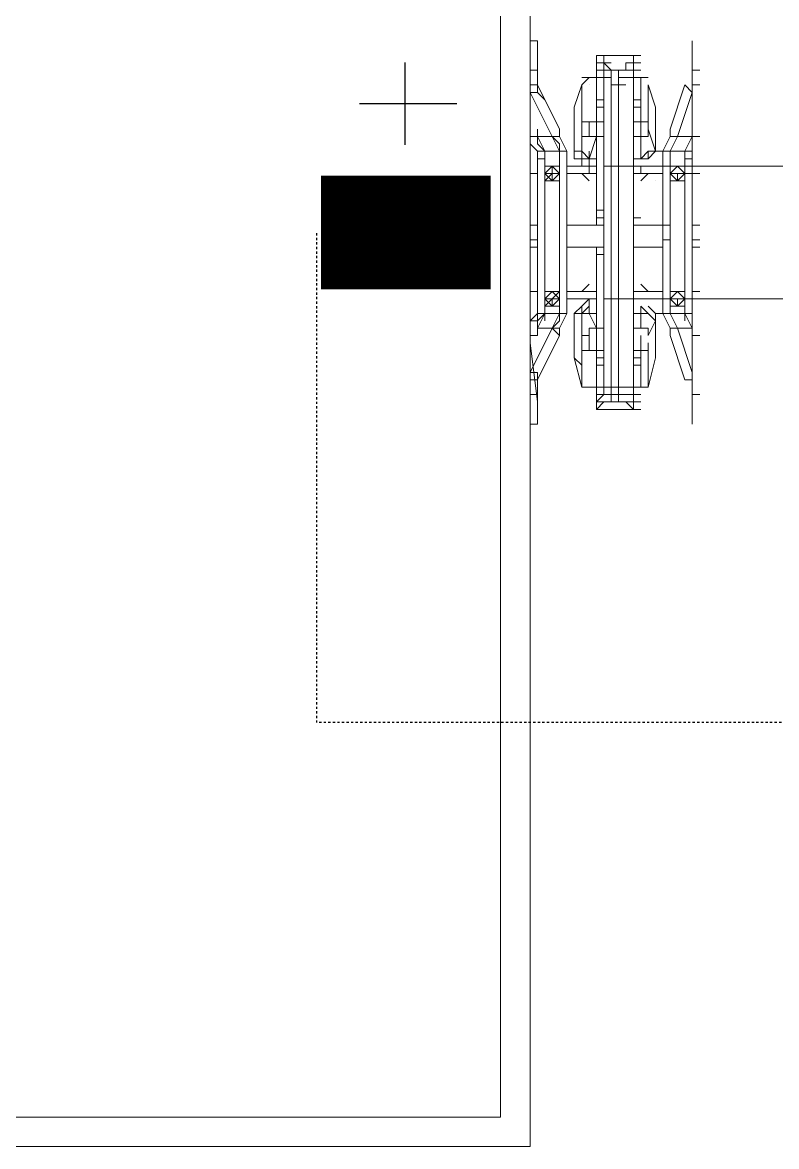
# Model space of a CAD drawing. Header units: feet. Extents: x -12372 to 90117, y -14865 to 4121.
# Drawn here: x 5371.93 to 5405.05, y 3657.78 to 3707.16 of the extents above; entities that cross this region are included whole.
import ezdxf

# ---------------------------------------------------------------- set-up
doc = ezdxf.new("R2010")
doc.units = ezdxf.units.FT
doc.header["$MEASUREMENT"] = 0
doc.linetypes.add('HIDDEN', pattern=[0.375, 0.25, -0.125])
for name, color, linetype in [('E-HARN-COMP', 8, 'Continuous'), ('E-TRUNK-CABLE-POS', 6, 'HIDDEN'), ('Polarity-Text', 7, 'Continuous')]:
    doc.layers.add(name, color=color, linetype=linetype)

# ---------------------------------------------------------------- blocks, each defined once
blk = doc.blocks.new('A$C47dfd34d')
at = {"lineweight": 5}
for points in [[(5.7781, 0), (5.7781, 0.41332), (5.98142, 0.41332), (5.98142, 0)], [(5.78476, 0.00667), (5.78476, 0.40665), (5.97476, 0.40665), (5.97476, 0.00667)], [(5.98142, 0.24999), (5.98309, 0.24999), (5.98309, 0.24332), (5.98309, 0.24999)], [(6.01976, 0.24332), (6.01809, 0.24332), (6.01809, 0.23999), (6.01976, 0.23999), (6.01809, 0.23999), (6.01809, 0.24332), (6.01809, 0.24999), (6.01809, 0.24332)], [(5.99809, 0.24666), (5.99642, 0.24666), (5.99809, 0.24666), (6.00476, 0.24666), (5.99809, 0.24666), (5.99642, 0.24666), (5.99809, 0.24666), (5.99809, 0.24499)], [(5.99642, 0.24499), (5.99642, 0.24332), (5.99809, 0.24332), (5.99976, 0.24332), (5.99809, 0.24332), (5.99976, 0.24332), (5.99809, 0.24332), (5.99976, 0.24332), (5.99809, 0.24332), (5.99642, 0.24332), (5.99642, 0.24499), (5.99642, 0.24666), (5.99642, 0.24499), (5.99809, 0.24499), (5.99976, 0.24332), (5.99976, 0.24166), (5.99976, 0.24332), (5.99809, 0.24499), (5.99642, 0.24499), (5.99642, 0.24666)], [(5.99642, 0.22332), (5.99476, 0.22332), (5.99642, 0.22332), (5.99476, 0.22332), (5.99476, 0.22166), (5.99309, 0.22166), (5.99309, 0.22332), (5.99142, 0.22332), (5.99142, 0.22499), (5.99142, 0.22666), (5.99142, 0.22832), (5.99142, 0.23499), (5.99309, 0.23999), (5.99309, 0.23832), (5.99309, 0.23666), (5.99309, 0.23166), (5.99309, 0.23999), (5.99476, 0.24166), (5.99642, 0.24166), (5.99642, 0.22832), (5.99309, 0.22832), (5.99309, 0.22999), (5.99309, 0.23166), (5.99309, 0.23999), (5.99142, 0.23499), (5.99142, 0.22499), (5.99309, 0.22499), (5.99476, 0.22332), (5.99309, 0.22499), (5.99476, 0.22332)], [(5.99809, 0.22166), (5.99809, 0.24332), (5.99642, 0.24332), (5.99809, 0.24332), (5.99976, 0.24332), (5.99976, 0.19166), (5.99809, 0.19166), (5.99809, 0.17166), (5.99976, 0.17166), (6.00142, 0.17166), (6.00142, 0.16999), (6.00309, 0.16999), (6.00476, 0.16999), (6.00309, 0.16999), (6.00142, 0.16999), (6.00309, 0.16999), (6.00142, 0.16999), (6.00309, 0.16999), (6.00142, 0.16999), (5.99976, 0.16999), (5.99809, 0.16999), (5.99976, 0.16999), (6.00142, 0.16999), (5.99976, 0.16999), (6.00142, 0.16999), (6.00309, 0.16999), (6.00142, 0.16999), (5.99976, 0.16999), (5.99809, 0.16999), (5.99976, 0.16999), (6.00142, 0.16999), (6.00142, 0.17166), (5.99976, 0.17166), (5.99976, 0.16833), (5.99809, 0.16833), (5.99642, 0.16666), (5.99809, 0.16666), (5.99642, 0.16666), (5.99809, 0.16833), (5.99976, 0.16833), (5.99976, 0.17166), (6.00142, 0.17166), (6.00309, 0.17166), (6.00142, 0.17166), (6.00142, 0.16999), (5.99976, 0.16999), (5.99809, 0.16999), (5.99642, 0.16999), (5.99642, 0.16833), (5.99809, 0.16833), (5.99642, 0.16666), (5.99809, 0.16833), (5.99976, 0.16833), (5.99976, 0.17166), (6.00142, 0.17166), (6.00142, 0.22166), (5.99976, 0.22166), (5.99976, 0.19166), (5.99809, 0.19166)], [(5.99642, 0.24332), (5.99642, 0.23499)], [(5.99642, 0.24332), (5.99809, 0.24332), (5.99809, 0.24166), (5.99809, 0.24332), (5.99642, 0.24332), (5.99642, 0.23499)], [(5.99642, 0.24332), (5.99642, 0.23499)], [(5.99976, 0.24166), (5.99976, 0.22166), (5.99809, 0.22166), (5.99809, 0.24166)], [(5.99809, 0.19166), (5.99809, 0.22166), (6.00142, 0.22166), (6.00142, 0.23999), (6.00309, 0.23999), (6.00142, 0.23999), (6.00142, 0.22166), (5.99976, 0.22166), (5.99976, 0.24166), (5.99809, 0.24166), (5.99809, 0.22166), (5.99809, 0.19166), (5.99976, 0.19166), (5.99976, 0.22166), (5.99976, 0.19166)], [(5.99976, 0.24166), (5.99976, 0.22166), (5.99809, 0.22166), (5.99809, 0.24166)], [(6.00142, 0.23999), (5.99976, 0.23999), (6.00142, 0.23999), (6.00142, 0.24332)], [(6.00142, 0.24332), (5.99976, 0.24332)], [(6.00642, 0.23166), (6.00642, 0.24166), (6.00476, 0.24166), (6.00642, 0.24166), (6.00642, 0.23166), (6.00642, 0.22832), (6.00809, 0.22832), (6.00809, 0.22999), (6.00809, 0.23166), (6.00809, 0.22999), (6.00809, 0.22832), (6.00642, 0.22832), (6.00642, 0.22332), (6.00809, 0.22332), (6.00809, 0.22499), (6.00976, 0.22499), (6.00976, 0.23499), (6.00809, 0.23999), (6.00809, 0.23166), (6.00642, 0.23166), (6.00476, 0.23166)], [(6.00809, 0.24166), (6.00642, 0.24166)], [(5.98309, 0.18833), (5.98476, 0.18833), (5.98309, 0.18833), (5.98309, 0.22332), (5.98476, 0.22332), (5.98476, 0.22499), (5.98809, 0.22499), (5.98642, 0.22832), (5.98809, 0.22832), (5.98976, 0.22499), (5.98809, 0.22499), (5.98809, 0.22166), (5.98809, 0.21999), (5.98809, 0.21832), (5.98809, 0.19333), (5.98809, 0.21832), (5.98809, 0.19333), (5.98642, 0.19333), (5.98476, 0.19333), (5.98476, 0.19166), (5.98642, 0.18999), (5.98642, 0.19166), (5.98809, 0.19166), (5.98809, 0.19333), (5.98642, 0.19333), (5.98476, 0.19333), (5.98476, 0.19166), (5.98642, 0.18999), (5.98642, 0.19166), (5.98809, 0.19166), (5.98809, 0.19333), (5.98809, 0.21832), (5.98642, 0.21832), (5.98809, 0.21832), (5.98809, 0.21999), (5.98642, 0.21999), (5.98809, 0.21999), (5.98809, 0.22166), (5.98642, 0.22166), (5.98809, 0.22166), (5.98809, 0.22499), (5.98976, 0.22499), (5.98809, 0.22832), (5.98809, 0.22999), (5.98809, 0.22832), (5.98642, 0.22832), (5.98809, 0.22832), (5.98809, 0.22999), (5.98309, 0.23999), (5.98309, 0.23832), (5.98142, 0.23832), (5.98642, 0.22832), (5.98809, 0.22832), (5.98976, 0.22499), (5.98809, 0.22499), (5.98809, 0.22166), (5.98809, 0.21999), (5.98642, 0.21999), (5.98642, 0.21832), (5.98476, 0.21999), (5.98476, 0.22166), (5.98476, 0.21999), (5.98642, 0.21999), (5.98642, 0.21832), (5.98476, 0.21999), (5.98476, 0.21832), (5.98476, 0.19333), (5.98476, 0.19166), (5.98476, 0.18999), (5.98642, 0.18999), (5.98809, 0.18999), (5.98809, 0.18833), (5.98976, 0.18833), (5.98809, 0.18499), (5.98642, 0.18499), (5.98142, 0.17499), (5.98309, 0.17499), (5.98309, 0.17333), (5.98809, 0.18333), (5.98642, 0.18499), (5.98809, 0.18833), (5.98476, 0.18833)], [(6.00142, 0.23999), (5.99976, 0.23999)], [(6.00976, 0.22499), (6.00809, 0.22332), (6.00976, 0.22499), (6.00976, 0.23499), (6.00809, 0.23999), (6.00809, 0.23166), (6.00642, 0.23166), (6.00642, 0.22832), (6.00642, 0.22332), (6.00476, 0.22332), (6.00642, 0.22332), (6.00809, 0.22332), (6.00809, 0.22499), (6.00976, 0.22499), (6.00809, 0.22999)], [(5.99642, 0.23666), (5.99809, 0.23666)], [(6.00642, 0.23666), (6.00476, 0.23666), (6.00476, 0.21166), (6.00476, 0.20832), (6.00476, 0.21166), (6.00476, 0.20999), (6.00476, 0.21166), (6.00476, 0.23499), (6.00642, 0.23499), (6.00476, 0.23499), (6.00476, 0.21166), (6.00476, 0.20999), (6.00476, 0.21166), (6.00476, 0.23666)], [(5.99642, 0.21166), (5.99642, 0.23499), (5.99809, 0.23499), (5.99642, 0.23499)], [(6.01142, 0.22499), (6.00976, 0.22499), (6.00976, 0.23499), (6.00976, 0.22499), (6.00809, 0.22332), (6.00976, 0.22499)], [(5.99476, 0.23166), (5.99476, 0.22832)], [(5.98809, 0.22832), (5.98809, 0.22999)], [(6.01309, 0.22999), (6.01309, 0.22832)], [(6.00476, 0.22832), (6.00642, 0.22832)], [(6.01642, 0.22332), (6.01642, 0.22499), (6.01809, 0.22499), (6.01809, 0.22666), (6.01809, 0.22499), (6.01642, 0.22499)], [(5.98809, 0.22499), (5.98976, 0.22499), (5.98976, 0.18833), (5.98809, 0.18833), (5.98976, 0.18833), (5.98809, 0.18499), (5.98809, 0.18333), (5.98642, 0.18499), (5.98309, 0.18499), (5.98309, 0.18666), (5.98476, 0.18833), (5.98309, 0.18833), (5.98476, 0.18833), (5.98309, 0.18499), (5.98642, 0.18499), (5.98809, 0.18333), (5.98309, 0.17333), (5.98309, 0.17499), (5.98142, 0.17499), (5.98642, 0.18499), (5.98309, 0.18499), (5.98476, 0.18833), (5.98809, 0.18833), (5.98642, 0.18499), (5.98809, 0.18499), (5.98809, 0.18333), (5.98809, 0.18499), (5.98976, 0.18833), (5.98809, 0.18833), (5.98976, 0.18833), (5.98976, 0.22499)], [(5.98476, 0.22166), (5.98642, 0.22166), (5.98476, 0.22166), (5.98476, 0.22332), (5.98309, 0.22332), (5.98309, 0.18833), (5.98309, 0.18666), (5.98142, 0.18666), (5.98309, 0.18833), (5.98476, 0.18833), (5.98309, 0.18833), (5.98309, 0.22332), (5.98309, 0.22499), (5.98309, 0.22332), (5.98476, 0.22332)], [(6.00809, 0.22499), (6.00642, 0.22332), (6.00642, 0.22499), (6.00642, 0.22332)], [(6.01309, 0.22166), (6.01309, 0.22499), (6.01309, 0.22166), (6.01309, 0.21999), (6.01309, 0.22166), (6.01476, 0.22166)], [(5.98476, 0.21999), (5.98476, 0.22166), (5.98642, 0.22166), (5.98642, 0.21999), (5.98476, 0.21832), (5.98476, 0.21999), (5.98476, 0.21832), (5.98642, 0.21832), (5.98642, 0.21999), (5.98809, 0.21999), (5.98642, 0.22166), (5.98476, 0.22166)], [(5.98642, 0.22166), (5.98476, 0.21999), (5.98642, 0.21832), (5.98809, 0.21999)], [(5.98642, 0.22166), (5.98476, 0.21999), (5.98642, 0.21832), (5.98809, 0.21999)], [(5.98642, 0.22166), (5.98476, 0.21999), (5.98642, 0.21832), (5.98809, 0.21999)], [(5.98642, 0.22166), (5.98476, 0.21999), (5.98642, 0.21832), (5.98809, 0.21999)], [(6.01476, 0.22166), (6.01309, 0.21999), (6.01476, 0.21832), (6.01642, 0.21999)], [(6.01476, 0.22166), (6.01309, 0.21999), (6.01476, 0.21832), (6.01642, 0.21999)], [(5.98142, 0.21999), (5.98309, 0.21999)], [(5.98142, 0.21999), (5.98309, 0.21999)], [(5.98809, 0.21999), (5.98642, 0.21999)], [(5.98976, 0.21999), (5.99642, 0.21999)], [(6.01642, 0.21999), (6.01476, 0.21999)], [(6.01476, 0.21999), (6.01642, 0.21999), (6.01476, 0.21832)], [(5.99642, 0.20832), (5.99642, 0.20999), (5.99642, 0.20832), (5.99642, 0.20999)], [(5.99809, 0.20999), (5.99642, 0.20999)], [(6.00476, 0.20832), (6.00476, 0.20999), (6.00642, 0.20999), (6.00476, 0.20999)], [(5.98309, 0.20832), (5.98142, 0.20832)], [(5.98142, 0.20832), (5.98309, 0.20832)], [(5.98976, 0.20832), (5.98976, 0.20499), (5.98976, 0.20832), (5.99809, 0.20832)], [(5.98976, 0.20832), (5.99809, 0.20832), (5.98976, 0.20832), (5.98976, 0.20499)], [(6.01142, 0.20499), (6.01142, 0.20832), (6.00476, 0.20832), (6.01142, 0.20832), (6.01309, 0.20832), (6.01142, 0.20832)], [(6.01976, 0.20832), (6.01809, 0.20832)], [(6.01976, 0.20832), (6.01809, 0.20832)], [(5.98309, 0.20499), (5.98142, 0.20499)], [(5.98309, 0.20499), (5.98142, 0.20499)], [(5.98309, 0.20333), (5.98142, 0.20333)], [(5.98309, 0.20333), (5.98142, 0.20333)], [(5.99809, 0.20333), (5.99642, 0.20333), (5.99809, 0.20333), (5.99642, 0.20333), (5.99809, 0.20333), (5.98976, 0.20333)], [(5.99809, 0.20333), (5.98976, 0.20333), (5.99809, 0.20333), (5.99642, 0.20333), (5.99809, 0.20333), (5.99642, 0.20333), (5.99809, 0.20333), (5.99642, 0.20333)], [(5.99809, 0.16833), (5.99976, 0.16833), (5.99809, 0.16833), (5.99642, 0.16666), (5.99642, 0.20333), (5.99642, 0.19999), (5.99642, 0.20166), (5.99642, 0.19999), (5.99642, 0.19833), (5.99642, 0.19499), (5.99642, 0.17999), (5.99642, 0.17666), (5.99642, 0.17833), (5.99642, 0.16833)], [(5.99642, 0.20333), (5.99642, 0.19999), (5.99642, 0.20333), (5.99809, 0.20333), (5.99642, 0.20333), (5.99809, 0.20333), (5.99642, 0.20333), (5.99642, 0.19999), (5.99642, 0.17833), (5.99809, 0.17833), (5.99642, 0.17833), (5.99642, 0.19999), (5.99642, 0.20166)], [(5.99642, 0.19999), (5.99642, 0.20333)], [(6.01976, 0.20499), (6.01809, 0.20499)], [(6.01976, 0.20333), (6.01809, 0.20333)], [(5.98309, 0.19333), (5.98142, 0.19333)], [(5.98309, 0.19333), (5.98142, 0.19333)], [(5.98642, 0.19166), (5.98809, 0.19333), (5.98476, 0.19333), (5.98642, 0.19333), (5.98809, 0.19166), (5.98642, 0.19166), (5.98476, 0.18999)], [(5.98642, 0.19333), (5.98476, 0.19166), (5.98642, 0.18999), (5.98809, 0.19166)], [(5.98642, 0.19333), (5.98476, 0.19166), (5.98642, 0.18999), (5.98809, 0.19166)], [(5.98642, 0.19333), (5.98476, 0.19166), (5.98642, 0.18999), (5.98809, 0.19166)], [(5.98642, 0.19333), (5.98476, 0.19166), (5.98642, 0.18999), (5.98809, 0.19166)], [(5.99642, 0.19333), (5.98976, 0.19333)], [(5.99642, 0.19333), (5.98976, 0.19333)], [(5.99476, 0.19499), (5.99309, 0.19333)], [(6.01142, 0.19333), (6.00476, 0.19333)], [(6.01476, 0.19333), (6.01309, 0.19166), (6.01476, 0.18999), (6.01642, 0.19166)], [(6.01476, 0.19333), (6.01309, 0.19166), (6.01476, 0.18999), (6.01642, 0.19166)], [(6.01976, 0.19333), (6.01809, 0.19333)], [(5.98809, 0.19166), (5.98642, 0.19166)], [(5.99809, 0.19166), (5.99809, 0.17166), (5.99976, 0.17166), (5.99976, 0.19166), (6.00142, 0.19166), (5.99976, 0.19166), (5.99976, 0.17166), (5.99809, 0.17166)], [(6.01642, 0.19166), (6.01476, 0.19166)], [(5.98476, 0.18833), (5.98309, 0.18833), (5.98142, 0.18666), (5.98309, 0.18833), (5.98476, 0.18833), (5.98476, 0.18666), (5.98476, 0.18833), (5.98476, 0.18999)], [(5.99142, 0.18833), (5.99142, 0.17833), (5.99309, 0.17166), (5.99142, 0.17833), (5.99142, 0.18833), (5.99309, 0.18833), (5.99476, 0.18999), (5.99309, 0.18833), (5.99142, 0.18833), (5.99142, 0.17833)], [(5.99309, 0.18833), (5.99142, 0.18833), (5.99142, 0.17833), (5.99142, 0.18833)], [(5.99309, 0.18833), (5.99309, 0.18666), (5.99309, 0.18833), (5.99476, 0.18833), (5.99476, 0.18999), (5.99309, 0.18833), (5.99476, 0.18999)], [(6.00476, 0.18833), (6.00642, 0.18833), (6.00642, 0.18999), (6.00809, 0.18833), (6.00642, 0.18999), (6.00642, 0.18833)], [(6.00642, 0.18499), (6.00476, 0.18499), (6.00642, 0.18499), (6.00809, 0.18499), (6.00809, 0.18333), (6.00976, 0.18666), (6.00809, 0.18833), (6.00642, 0.18833)], [(6.00642, 0.18999), (6.00809, 0.18833)], [(6.00809, 0.18333), (6.00976, 0.18666), (6.00809, 0.18833), (6.00642, 0.18833), (6.00642, 0.18499), (6.00809, 0.18499)], [(6.00809, 0.17166), (6.00976, 0.17833), (6.00976, 0.18833), (6.00976, 0.18666), (6.00976, 0.18833), (6.00976, 0.17833)], [(6.01809, 0.18666), (6.01809, 0.18833), (6.01642, 0.18833), (6.01809, 0.18499), (6.01476, 0.18499), (6.01809, 0.17499), (6.01809, 0.17333), (6.01642, 0.17333), (6.01309, 0.18333), (6.01309, 0.18499), (6.01476, 0.18499), (6.01309, 0.18833), (6.01809, 0.18833), (6.01809, 0.18666), (6.01809, 0.18833)], [(5.98142, 0.18333), (5.98309, 0.18333), (5.98309, 0.18499), (5.98309, 0.18333)], [(5.98142, 0.18333), (5.98309, 0.18333), (5.98309, 0.18499), (5.98309, 0.18333)], [(5.99476, 0.18333), (5.99476, 0.17999)], [(6.00476, 0.17999), (6.00642, 0.17999), (6.00642, 0.18333), (6.00642, 0.17999)], [(6.01809, 0.18333), (6.01809, 0.18499), (6.01809, 0.18333), (6.01976, 0.18333)], [(6.00476, 0.17166), (6.00476, 0.16833), (6.00642, 0.16833), (6.00476, 0.16833), (6.00476, 0.16999), (6.00642, 0.16999), (6.00476, 0.16999), (6.00476, 0.16833), (6.00476, 0.17166), (6.00642, 0.17166), (6.00642, 0.17999), (6.00809, 0.17999), (6.00809, 0.18166), (6.00809, 0.17999), (6.00809, 0.17166), (6.00642, 0.17166)], [(5.99309, 0.17166), (5.99309, 0.17999), (5.99642, 0.17999), (5.99642, 0.17166)], [(5.99309, 0.17166), (5.99309, 0.17999), (5.99642, 0.17999), (5.99642, 0.17166)], [(5.99642, 0.17833), (5.99642, 0.16833)], [(6.00809, 0.17166), (6.00642, 0.17166), (6.00642, 0.17999), (6.00809, 0.17999)], [(5.99809, 0.17666), (5.99642, 0.17666)], [(5.98142, 0.17333), (5.98309, 0.17333), (5.98309, 0.17166), (5.98309, 0.17333)], [(6.01809, 0.17333), (6.01809, 0.17166), (6.01809, 0.16999), (6.01809, 0.16333), (6.01809, 0.17166)], [(6.00142, 0.16833), (5.99976, 0.16833), (5.99809, 0.16833), (5.99976, 0.16833)], [(6.00309, 0.16833), (6.00476, 0.16666), (6.00642, 0.16666), (6.00476, 0.16666)], [(6.01976, 0.16999), (6.01809, 0.16999)]]:
    blk.add_lwpolyline(points, close=True, dxfattribs=at)
for points in [[(5.98309, 0.24332), (5.98309, 0.24999), (5.98142, 0.24999)], [(5.98309, 0.24332), (5.98309, 0.24999), (5.98142, 0.24999)], [(6.01809, 0.24999), (6.01809, 0.16333)], [(6.00142, 0.24166), (6.00309, 0.24166), (6.00142, 0.24166), (6.00142, 0.24332), (6.00309, 0.24332), (6.00309, 0.24499), (6.00309, 0.24332), (6.00142, 0.24332), (5.99976, 0.24332), (5.99809, 0.24332), (5.99976, 0.24332), (5.99809, 0.24332), (5.99976, 0.24332), (6.00142, 0.24332), (5.99976, 0.24332), (5.99809, 0.24332), (5.99976, 0.24332), (5.99809, 0.24332), (5.99976, 0.24332), (6.00142, 0.24332), (5.99976, 0.24332), (5.99809, 0.24499), (5.99642, 0.24499), (5.99809, 0.24499), (5.99642, 0.24499), (5.99642, 0.24666), (5.99642, 0.24499), (5.99809, 0.24499), (5.99976, 0.24332), (5.99976, 0.24166), (5.99809, 0.24166), (5.99642, 0.24166), (5.99309, 0.24166), (5.99642, 0.24166), (5.99809, 0.24166), (5.99809, 0.24332), (5.99642, 0.24332), (5.99642, 0.23499), (5.99642, 0.24499), (5.99809, 0.24499), (5.99976, 0.24332), (5.99809, 0.24332), (5.99809, 0.24499), (5.99809, 0.24666), (6.00309, 0.24666)], [(5.99976, 0.24499), (5.99809, 0.24499), (5.99642, 0.24499), (5.99809, 0.24499), (5.99976, 0.24499), (5.99809, 0.24499), (5.99642, 0.24499), (5.99809, 0.24499), (5.99642, 0.24499), (5.99642, 0.24666), (5.99809, 0.24666), (5.99642, 0.24666), (5.99642, 0.24499), (5.99642, 0.24666), (5.99809, 0.24666), (6.00476, 0.24666), (6.00476, 0.24499), (6.00642, 0.24499), (6.00476, 0.24499), (6.00476, 0.24666), (6.00642, 0.24666)], [(5.99642, 0.24666), (5.99809, 0.24666), (5.99809, 0.24499), (5.99976, 0.24332), (6.00142, 0.24332), (6.00309, 0.24332), (6.00142, 0.24332), (6.00309, 0.24332), (6.00309, 0.24499), (6.00476, 0.24499), (6.00476, 0.24666), (6.00476, 0.24499), (6.00309, 0.24499), (6.00476, 0.24499), (6.00476, 0.24666), (6.00476, 0.24499), (6.00476, 0.24666), (6.00476, 0.24499), (6.00309, 0.24499), (6.00309, 0.24332), (6.00142, 0.24332), (6.00142, 0.24166), (6.00309, 0.24166), (6.00142, 0.24166), (6.00142, 0.24332), (6.00309, 0.24332), (6.00142, 0.24332), (5.99976, 0.24332), (6.00142, 0.24332), (5.99976, 0.24332), (6.00142, 0.24332), (6.00309, 0.24332), (6.00476, 0.24332), (6.00476, 0.24166), (6.00476, 0.24332), (6.00476, 0.24499), (6.00476, 0.24332), (6.00309, 0.24332), (6.00142, 0.24332), (6.00142, 0.23999), (6.00142, 0.24332), (5.99976, 0.24332), (6.00142, 0.24332), (5.99976, 0.24332), (6.00142, 0.24332), (5.99976, 0.24332), (6.00142, 0.24332), (5.99976, 0.24332), (5.99809, 0.24332), (5.99976, 0.24332), (5.99809, 0.24499), (5.99976, 0.24332), (5.99809, 0.24332), (5.99642, 0.24332), (5.99642, 0.24499)], [(5.99642, 0.24499), (5.99642, 0.24499)], [(5.99642, 0.24499), (5.99642, 0.24499)], [(5.99642, 0.24499), (5.99642, 0.24499)], [(6.00476, 0.24499), (6.00476, 0.24499)], [(6.00476, 0.24499), (6.00476, 0.24499)], [(6.00476, 0.24499), (6.00476, 0.24499)], [(6.00476, 0.24499), (6.00476, 0.24499)], [(5.98142, 0.24332), (5.98309, 0.24332), (5.98142, 0.24332)], [(5.98309, 0.18666), (5.98309, 0.18833), (5.98309, 0.18666), (5.98309, 0.18833), (5.98476, 0.18833), (5.98809, 0.18833), (5.98642, 0.18499), (5.98809, 0.18666), (5.98809, 0.18833), (5.98476, 0.18833), (5.98476, 0.18999), (5.98642, 0.18999), (5.98809, 0.18999), (5.98809, 0.19166), (5.98809, 0.19333), (5.98642, 0.19333), (5.98476, 0.19333), (5.98476, 0.21832), (5.98476, 0.19333), (5.98642, 0.19333), (5.98809, 0.19333), (5.98809, 0.19166), (5.98642, 0.19166), (5.98809, 0.19166), (5.98642, 0.19166), (5.98809, 0.19166), (5.98642, 0.19166), (5.98809, 0.19166), (5.98642, 0.19166), (5.98809, 0.19166), (5.98642, 0.19166), (5.98476, 0.19166), (5.98476, 0.19333), (5.98476, 0.21832), (5.98476, 0.21999), (5.98476, 0.22166), (5.98476, 0.22332), (5.98476, 0.22499), (5.98309, 0.22499), (5.98142, 0.22666), (5.98309, 0.22499), (5.98476, 0.22499), (5.98309, 0.22832), (5.98142, 0.22832), (5.98309, 0.22832), (5.98142, 0.22832), (5.98309, 0.22832), (5.98309, 0.22999), (5.98309, 0.22832), (5.98642, 0.22832), (5.98809, 0.22832), (5.98809, 0.22999), (5.98309, 0.23999), (5.98142, 0.23999), (5.98309, 0.23999), (5.98309, 0.24332), (5.98309, 0.23999), (5.98309, 0.23832), (5.98142, 0.23832), (5.98642, 0.22832), (5.98809, 0.22499), (5.98476, 0.22499), (5.98476, 0.22332), (5.98476, 0.22166), (5.98476, 0.21999), (5.98476, 0.21832), (5.98642, 0.21832), (5.98476, 0.21832), (5.98642, 0.21832), (5.98809, 0.21832), (5.98809, 0.21999), (5.98809, 0.22166), (5.98642, 0.22166), (5.98476, 0.22166), (5.98476, 0.21999), (5.98476, 0.21832), (5.98642, 0.21832), (5.98809, 0.21832), (5.98809, 0.21999), (5.98809, 0.22166), (5.98642, 0.22166), (5.98809, 0.22166), (5.98809, 0.21999), (5.98642, 0.21999), (5.98809, 0.21999), (5.98642, 0.21999), (5.98476, 0.21999), (5.98642, 0.21832), (5.98642, 0.21999), (5.98809, 0.21999), (5.98809, 0.22166), (5.98642, 0.22166), (5.98476, 0.22166), (5.98642, 0.22166), (5.98809, 0.22166), (5.98809, 0.22499), (5.98976, 0.22499), (5.98976, 0.18833), (5.98809, 0.18833), (5.98809, 0.18999), (5.98642, 0.18999), (5.98476, 0.18999), (5.98476, 0.19166), (5.98476, 0.19333), (5.98642, 0.19333), (5.98476, 0.19333)], [(5.98142, 0.24332), (5.98309, 0.24332), (5.98142, 0.24332)], [(5.98142, 0.24332), (5.98309, 0.24332), (5.98142, 0.24332)], [(5.98142, 0.24332), (5.98309, 0.24332), (5.98142, 0.24332)], [(5.98309, 0.24332), (5.98309, 0.23999)], [(5.98309, 0.24332), (5.98309, 0.23999)], [(5.99309, 0.24166), (5.99642, 0.24166), (5.99642, 0.23166), (5.99309, 0.23166), (5.99309, 0.23999), (5.99142, 0.23499), (5.99142, 0.22499), (5.99309, 0.22499), (5.99309, 0.22999), (5.99309, 0.22832), (5.99642, 0.22832), (5.99476, 0.22332), (5.99309, 0.22332), (5.99309, 0.22499), (5.99476, 0.22332), (5.99476, 0.22499), (5.99476, 0.22332), (5.99309, 0.22499), (5.99476, 0.22332), (5.99309, 0.22499), (5.99142, 0.22499), (5.99142, 0.23499), (5.99142, 0.22499), (5.99309, 0.22499), (5.99309, 0.22666), (5.99309, 0.22499), (5.99309, 0.22166), (5.99642, 0.22166), (5.99476, 0.22166), (5.99476, 0.21999), (5.99642, 0.21999), (5.98976, 0.21999), (5.99309, 0.21999), (5.99476, 0.21832), (5.99309, 0.21999), (5.98976, 0.21999), (5.99642, 0.21999), (5.99476, 0.21999), (5.99476, 0.22166), (5.99642, 0.22166), (5.99476, 0.22166), (5.99642, 0.22166), (5.99476, 0.22166), (5.99642, 0.22166), (5.99476, 0.22166), (5.99642, 0.22166), (5.98976, 0.22166), (5.99642, 0.22166), (5.99476, 0.22166), (5.99642, 0.22166)], [(5.99809, 0.23166), (5.99642, 0.23166), (5.99809, 0.23166), (5.99642, 0.23166), (5.99309, 0.23166), (5.99309, 0.22999), (5.99309, 0.22332), (5.99476, 0.22332), (5.99642, 0.22832), (5.99476, 0.22332), (5.99309, 0.22332), (5.99309, 0.22999), (5.99309, 0.22332), (5.99476, 0.22332), (5.99642, 0.22832), (5.99809, 0.22832), (5.99642, 0.22832), (5.99309, 0.22832), (5.99309, 0.22999), (5.99309, 0.23166), (5.99642, 0.23166), (5.99642, 0.24166), (5.99642, 0.23166), (5.99309, 0.23166), (5.99309, 0.22999), (5.99309, 0.22832), (5.99642, 0.22832), (5.99809, 0.22832)], [(6.00309, 0.16666), (5.99809, 0.16666), (5.99976, 0.16666), (5.99809, 0.16666), (5.99642, 0.16666), (5.99809, 0.16833), (5.99976, 0.16833), (5.99809, 0.16833), (5.99642, 0.16666), (5.99809, 0.16666), (5.99976, 0.16666), (5.99809, 0.16666), (6.00476, 0.16666), (6.00309, 0.16833), (6.00142, 0.16833), (5.99976, 0.16833), (5.99976, 0.16999), (6.00142, 0.16999), (6.00309, 0.16999), (6.00142, 0.16999), (5.99976, 0.16999), (5.99809, 0.16999), (5.99976, 0.16999), (6.00142, 0.16999), (6.00309, 0.16999), (6.00142, 0.16999), (6.00309, 0.16999), (6.00476, 0.16999), (6.00309, 0.16999), (6.00142, 0.16999), (5.99976, 0.16999), (5.99809, 0.16999), (5.99976, 0.16999), (5.99809, 0.16999), (5.99976, 0.16999), (6.00142, 0.16999), (6.00142, 0.17166), (6.00309, 0.17166), (6.00142, 0.17166), (6.00142, 0.22166), (6.00142, 0.24166), (6.00476, 0.24166), (6.00476, 0.22166), (6.00142, 0.22166), (6.00142, 0.19166), (6.00476, 0.19166), (6.00476, 0.22166), (6.00642, 0.22166), (6.00809, 0.22166), (6.00976, 0.22166), (6.00809, 0.22166), (6.00642, 0.22166), (6.00476, 0.22166), (6.00642, 0.22166), (6.00642, 0.21999), (6.00476, 0.21999), (6.01142, 0.21999), (6.00476, 0.21999)], [(6.06642, 0.22166), (6.00476, 0.22166), (6.00476, 0.19166), (6.00142, 0.19166), (5.99976, 0.19166), (5.99976, 0.17166), (5.99809, 0.17166), (5.99809, 0.19166), (5.99809, 0.22166), (5.99976, 0.22166), (6.00142, 0.22166), (6.00142, 0.23999), (6.00309, 0.23999), (6.00142, 0.23999), (6.00142, 0.22166), (6.00476, 0.22166), (6.00476, 0.24166), (6.00142, 0.24166), (6.00142, 0.22166)], [(6.00142, 0.24332), (6.00309, 0.24332), (6.00142, 0.24332)], [(6.00142, 0.24332), (6.00309, 0.24332)], [(6.00142, 0.24332), (6.00309, 0.24332)], [(6.00142, 0.24332), (6.00309, 0.24332), (6.00142, 0.24332)], [(6.00309, 0.24332), (6.00476, 0.24332), (6.00309, 0.24332), (6.00476, 0.24332), (6.00476, 0.23499), (6.00476, 0.24332), (6.00309, 0.24332), (6.00142, 0.24332)], [(6.00309, 0.24332), (6.00476, 0.24332)], [(6.00309, 0.24332), (6.00476, 0.24332)], [(6.00309, 0.24332), (6.00476, 0.24332)], [(6.00309, 0.24332), (6.00476, 0.24332)], [(6.00476, 0.24332), (6.00642, 0.24332)], [(6.00476, 0.24332), (6.00642, 0.24332)], [(6.00476, 0.24332), (6.00642, 0.24332)], [(6.00476, 0.23499), (6.00476, 0.24332)], [(6.00476, 0.24332), (6.00476, 0.23499)], [(6.00476, 0.24332), (6.00642, 0.24332)], [(6.00476, 0.24332), (6.00642, 0.24332)], [(6.00476, 0.24332), (6.00642, 0.24332)], [(6.01809, 0.24332), (6.01809, 0.24332)], [(5.98476, 0.18666), (5.98476, 0.18833), (5.98309, 0.18833), (5.98309, 0.22332), (5.98309, 0.22499), (5.98309, 0.22332), (5.98476, 0.22332), (5.98476, 0.22499), (5.98809, 0.22499), (5.98642, 0.22832), (5.98809, 0.22666), (5.98809, 0.22499), (5.98476, 0.22499), (5.98309, 0.22666), (5.98309, 0.22832), (5.98476, 0.22832), (5.98642, 0.22832), (5.98809, 0.22832), (5.98809, 0.22999), (5.98642, 0.23332), (5.98476, 0.23666), (5.98309, 0.23832), (5.98309, 0.23999), (5.98309, 0.23832), (5.98142, 0.23832), (5.98642, 0.22832), (5.98809, 0.22832), (5.98976, 0.22499), (5.98809, 0.22499), (5.98976, 0.22499), (5.98976, 0.18833), (5.98809, 0.18833), (5.98809, 0.18999), (5.98809, 0.19166), (5.98642, 0.19166)], [(5.98309, 0.23999), (5.98142, 0.23999)], [(5.98309, 0.23999), (5.98309, 0.23832), (5.98142, 0.23832)], [(5.98309, 0.23999), (5.98142, 0.23999)], [(5.98309, 0.23999), (5.98309, 0.23999)], [(5.98309, 0.23999), (5.98309, 0.23999)], [(5.98309, 0.23999), (5.98309, 0.23999)], [(5.98309, 0.23999), (5.98809, 0.22999), (5.98809, 0.22832), (5.98642, 0.22832)], [(5.99476, 0.22499), (5.99476, 0.22332), (5.99309, 0.22499), (5.99476, 0.22332), (5.99309, 0.22499), (5.99142, 0.22499), (5.99142, 0.23499), (5.99309, 0.23999)], [(5.99476, 0.23999), (5.99476, 0.23999)], [(5.99476, 0.23999), (5.99476, 0.23999)], [(5.99476, 0.23999), (5.99476, 0.23999)], [(6.00976, 0.18833), (6.00976, 0.17833), (6.00976, 0.18833), (6.00809, 0.18999), (6.00976, 0.18833), (6.01142, 0.18833), (6.01309, 0.18833), (6.01142, 0.18833), (6.01309, 0.18499), (6.01476, 0.18499), (6.01809, 0.18499), (6.01642, 0.18833), (6.01642, 0.18666), (6.01642, 0.18833), (6.01642, 0.18999), (6.01642, 0.18833), (6.01809, 0.18833), (6.01809, 0.22332), (6.01809, 0.22499), (6.01809, 0.22332), (6.01642, 0.22332), (6.01809, 0.22332), (6.01809, 0.18833), (6.01642, 0.18833), (6.01309, 0.18833), (6.01476, 0.18499), (6.01309, 0.18499), (6.01309, 0.18333), (6.01642, 0.17333), (6.01809, 0.17333), (6.01809, 0.17499), (6.01476, 0.18499), (6.01309, 0.18499), (6.01309, 0.18333), (6.01309, 0.18499), (6.01142, 0.18833), (6.01309, 0.18833), (6.01309, 0.18999), (6.01309, 0.18833), (6.01142, 0.18833), (6.01142, 0.22499), (6.01309, 0.22499), (6.01142, 0.22499), (6.01309, 0.22832), (6.01476, 0.22832), (6.01809, 0.23832), (6.01642, 0.23999), (6.01309, 0.22999), (6.01309, 0.22832), (6.01476, 0.22832), (6.01309, 0.22499), (6.01642, 0.22499), (6.01809, 0.22832), (6.01476, 0.22832), (6.01809, 0.22832), (6.01809, 0.22999), (6.01809, 0.22832), (6.01976, 0.22832), (6.01809, 0.22832), (6.01642, 0.22499), (6.01309, 0.22499), (6.01476, 0.22832), (6.01309, 0.22832), (6.01309, 0.22999), (6.01642, 0.23999), (6.01809, 0.23832), (6.01476, 0.22832), (6.01309, 0.22832), (6.01142, 0.22499), (6.01309, 0.22499), (6.01142, 0.22499), (6.01142, 0.18833)], [(6.01809, 0.23999), (6.01809, 0.23999)], [(6.01809, 0.23999), (6.01809, 0.23999)], [(5.98642, 0.22832), (5.98142, 0.23832)], [(5.99642, 0.23666), (5.99642, 0.20999), (5.99642, 0.23666)], [(5.99642, 0.23666), (5.99809, 0.23666), (5.99642, 0.23666), (5.99642, 0.21166), (5.99809, 0.21166), (5.99642, 0.21166), (5.99642, 0.23666), (5.99642, 0.21166), (5.99809, 0.21166), (5.99642, 0.21166), (5.99642, 0.20832), (5.99642, 0.20999), (5.99642, 0.21166), (5.99642, 0.20999), (5.99809, 0.20999), (5.99642, 0.20999), (5.99809, 0.20999), (5.99642, 0.20999), (5.99809, 0.20999), (5.99642, 0.20999), (5.99642, 0.21166), (5.99642, 0.20999), (5.99809, 0.20999), (5.99642, 0.20999), (5.99642, 0.20832), (5.99642, 0.21166), (5.99642, 0.20999), (5.99642, 0.21166), (5.99642, 0.20832), (5.99642, 0.20999), (5.99642, 0.20832), (5.99642, 0.20999), (5.99809, 0.20999), (5.99642, 0.20999), (5.99642, 0.20832), (5.99642, 0.21166), (5.99642, 0.23499), (5.99809, 0.23499)], [(5.99309, 0.22499), (5.99142, 0.22499), (5.99142, 0.23499), (5.99142, 0.22499), (5.99309, 0.22499), (5.99309, 0.22666)], [(5.99309, 0.23499), (5.99309, 0.23499)], [(5.99309, 0.23499), (5.99309, 0.23499)], [(5.99309, 0.23499), (5.99309, 0.23499)], [(6.00809, 0.23499), (6.00809, 0.23499)], [(6.00809, 0.23499), (6.00809, 0.23499)], [(5.99476, 0.22832), (5.99476, 0.23166)], [(5.98309, 0.22832), (5.98309, 0.22999)], [(5.98309, 0.22832), (5.98309, 0.22999)], [(5.98309, 0.22832), (5.98476, 0.22499), (5.98309, 0.22499), (5.98142, 0.22666)], [(5.98309, 0.22832), (5.98476, 0.22499), (5.98309, 0.22499), (5.98142, 0.22666)], [(5.98309, 0.22832), (5.98642, 0.22832)], [(5.98309, 0.22832), (5.98642, 0.22832)], [(6.00976, 0.22666), (6.00976, 0.22499)], [(6.00976, 0.22666), (6.00976, 0.22499)], [(5.98642, 0.22499), (5.98642, 0.22499)], [(5.98642, 0.22499), (5.98642, 0.22499)], [(5.98642, 0.22499), (5.98642, 0.22499)], [(5.98642, 0.22499), (5.98642, 0.22499)], [(5.98809, 0.22499), (5.98809, 0.22499)], [(5.98809, 0.22499), (5.98809, 0.22499)], [(5.98809, 0.22499), (5.98809, 0.22499)], [(6.01142, 0.22499), (6.01142, 0.22499)], [(6.01142, 0.22499), (6.01142, 0.22499)], [(6.01309, 0.22499), (6.01309, 0.22499)], [(5.98476, 0.22166), (5.98476, 0.22166)], [(5.98476, 0.22166), (5.98476, 0.22166)], [(5.98642, 0.22166), (5.98476, 0.22166)], [(5.98476, 0.22166), (5.98642, 0.22166)], [(5.98476, 0.22166), (5.98476, 0.21999)], [(5.98476, 0.22166), (5.98476, 0.22166)], [(5.98476, 0.22166), (5.98476, 0.21999)], [(5.98476, 0.22166), (5.98476, 0.22166)], [(5.98642, 0.22166), (5.98642, 0.22166)], [(5.98642, 0.22166), (5.98642, 0.22166)], [(5.98642, 0.22166), (5.98642, 0.22166)], [(5.98642, 0.22166), (5.98642, 0.22166)], [(5.98642, 0.22166), (5.98642, 0.22166)], [(5.98809, 0.22166), (5.98809, 0.22166)], [(5.98809, 0.22166), (5.98809, 0.22166)], [(5.98809, 0.22166), (5.98809, 0.22166)], [(5.98809, 0.22166), (5.98809, 0.22166)], [(5.99976, 0.16833), (5.99976, 0.19166), (6.00142, 0.19166), (6.00142, 0.22166), (6.00142, 0.19166), (6.00476, 0.19166)], [(6.00142, 0.19166), (6.00142, 0.22166), (6.00142, 0.19166)], [(6.00976, 0.22166), (6.00976, 0.22166)], [(6.01476, 0.19333), (6.01309, 0.19333), (6.01309, 0.21832), (6.01309, 0.21999), (6.01309, 0.22166), (6.01476, 0.22166), (6.01642, 0.22166), (6.01642, 0.21999), (6.01642, 0.21832), (6.01476, 0.21832), (6.01309, 0.21832), (6.01309, 0.21999), (6.01476, 0.21999), (6.01642, 0.21999), (6.01476, 0.21999), (6.01642, 0.21999), (6.01476, 0.21999), (6.01642, 0.21999), (6.01476, 0.21999), (6.01642, 0.21999), (6.01476, 0.21999), (6.01642, 0.21999), (6.01642, 0.22166), (6.01642, 0.22332)], [(6.01642, 0.22166), (6.01309, 0.22166), (6.01309, 0.21999), (6.01476, 0.21999)], [(6.01309, 0.22166), (6.01309, 0.22166)], [(6.01309, 0.22166), (6.01309, 0.22166)], [(6.01476, 0.22166), (6.01476, 0.22166)], [(6.01642, 0.22166), (6.01642, 0.21999), (6.01476, 0.21832), (6.01476, 0.21999)], [(6.01476, 0.22166), (6.01642, 0.22166), (6.01476, 0.22166)], [(6.01476, 0.22166), (6.01476, 0.22166)], [(6.01642, 0.22166), (6.01642, 0.22332)], [(6.01642, 0.22166), (6.01642, 0.21999)], [(6.01642, 0.22166), (6.01642, 0.22166)], [(6.01642, 0.22166), (6.01642, 0.22166)], [(5.98476, 0.21999), (5.98476, 0.21999)], [(5.98476, 0.21999), (5.98476, 0.21999)], [(5.98476, 0.21999), (5.98476, 0.21999)], [(5.98476, 0.21999), (5.98476, 0.21999)], [(5.98642, 0.21999), (5.98809, 0.21999)], [(5.98642, 0.21999), (5.98809, 0.21999)], [(5.98642, 0.21999), (5.98809, 0.21999)], [(5.98642, 0.21999), (5.98809, 0.21999)], [(5.98642, 0.21999), (5.98809, 0.21999)], [(5.98642, 0.21999), (5.98809, 0.21999)], [(5.98642, 0.21999), (5.98809, 0.21999)], [(5.98642, 0.21999), (5.98809, 0.21999)], [(5.98642, 0.21999), (5.98809, 0.21999)], [(5.98642, 0.21999), (5.98809, 0.21999)], [(5.98642, 0.21999), (5.98809, 0.21999)], [(5.98642, 0.21999), (5.98809, 0.21999)], [(5.98642, 0.21999), (5.98809, 0.21999)], [(5.98642, 0.21999), (5.98809, 0.21999)], [(5.98642, 0.21999), (5.98809, 0.21999)], [(5.98642, 0.21999), (5.98809, 0.21999)], [(5.98642, 0.21999), (5.98809, 0.21999)], [(5.98642, 0.21999), (5.98809, 0.21999)], [(5.98642, 0.21999), (5.98809, 0.21999)], [(5.98642, 0.21999), (5.98809, 0.21999)], [(5.98642, 0.21999), (5.98809, 0.21999)], [(5.98642, 0.21999), (5.98809, 0.21999)], [(5.98642, 0.21999), (5.98809, 0.21999)], [(5.98642, 0.21999), (5.98809, 0.21999)], [(5.98809, 0.21999), (5.98809, 0.21999)], [(5.98809, 0.21999), (5.98809, 0.21999)], [(5.98809, 0.21999), (5.98809, 0.21999)], [(5.98809, 0.21999), (5.98809, 0.21999)], [(6.01142, 0.21999), (6.00809, 0.21999), (6.00642, 0.21832)], [(6.01809, 0.21999), (6.01976, 0.21999), (6.01809, 0.21999), (6.01642, 0.21999), (6.01642, 0.21832), (6.01642, 0.19333), (6.01309, 0.19333), (6.01309, 0.19166), (6.01309, 0.19333), (6.01309, 0.19166), (6.01476, 0.19166), (6.01476, 0.18999), (6.01642, 0.19166), (6.01642, 0.19333), (6.01642, 0.21832), (6.01476, 0.21832), (6.01309, 0.21832), (6.01309, 0.19333), (6.01476, 0.19333), (6.01642, 0.19333), (6.01642, 0.19166), (6.01642, 0.18999), (6.01476, 0.18999), (6.01309, 0.18999), (6.01309, 0.19166), (6.01476, 0.19166), (6.01476, 0.18999), (6.01642, 0.19166), (6.01642, 0.18999), (6.01476, 0.18999), (6.01309, 0.18999), (6.01309, 0.19166), (6.01309, 0.19333), (6.01476, 0.19333), (6.01642, 0.19333), (6.01642, 0.19166), (6.01809, 0.19166), (6.01642, 0.19166), (6.01476, 0.19166), (6.01642, 0.19166), (6.01476, 0.19166), (6.01642, 0.19166), (6.01476, 0.19166), (6.01642, 0.19166), (6.01476, 0.19166), (6.01642, 0.19166), (6.01476, 0.19166), (6.01642, 0.19166), (6.01642, 0.19333), (6.01476, 0.19333), (6.01642, 0.19333)], [(6.01309, 0.21999), (6.01309, 0.21999)], [(6.01309, 0.21999), (6.01476, 0.21999)], [(6.01309, 0.21999), (6.01309, 0.21999)], [(6.01476, 0.21999), (6.01642, 0.21999)], [(6.01476, 0.21999), (6.01642, 0.21999)], [(6.01476, 0.21999), (6.01642, 0.21999)], [(6.01476, 0.21999), (6.01642, 0.21999)], [(6.01476, 0.21999), (6.01642, 0.21999)], [(6.01476, 0.21999), (6.01642, 0.21999)], [(6.01642, 0.21999), (6.01642, 0.21999)], [(6.01642, 0.21999), (6.01642, 0.21999)], [(5.98476, 0.21832), (5.98476, 0.21832)], [(5.98476, 0.21832), (5.98476, 0.21832)], [(5.98476, 0.21832), (5.98476, 0.21832)], [(5.98476, 0.21832), (5.98476, 0.21832)], [(5.98642, 0.21832), (5.98642, 0.21832)], [(5.98642, 0.21832), (5.98642, 0.21832)], [(5.98642, 0.21832), (5.98642, 0.21832)], [(5.98642, 0.21832), (5.98642, 0.21832)], [(5.98809, 0.21832), (5.98809, 0.21832)], [(5.98809, 0.21832), (5.98809, 0.21832)], [(5.98809, 0.21832), (5.98809, 0.21832)], [(5.98809, 0.21832), (5.98809, 0.21832)], [(6.00976, 0.21832), (6.00976, 0.21832)], [(6.01309, 0.21832), (6.01309, 0.21832)], [(6.01309, 0.21832), (6.01309, 0.21832)], [(6.01476, 0.21832), (6.01476, 0.21832)], [(6.01476, 0.21832), (6.01476, 0.21832)], [(6.01642, 0.21832), (6.01642, 0.21832)], [(6.01642, 0.21832), (6.01642, 0.21832)], [(5.99642, 0.20999), (5.99809, 0.20999)], [(5.99642, 0.20999), (5.99809, 0.20999)], [(5.99642, 0.20999), (5.99809, 0.20999)], [(5.99642, 0.20999), (5.99809, 0.20999)], [(5.99642, 0.20999), (5.99809, 0.20999)], [(6.00476, 0.20999), (6.00642, 0.20999)], [(6.00476, 0.20999), (6.00642, 0.20999)], [(6.00476, 0.20999), (6.00642, 0.20999)], [(6.00476, 0.20999), (6.00642, 0.20999)], [(6.00476, 0.20832), (6.00476, 0.20999)], [(6.00476, 0.20999), (6.00642, 0.20999)], [(6.00476, 0.20999), (6.00476, 0.20832)], [(6.00476, 0.20999), (6.00642, 0.20999)], [(6.00476, 0.20999), (6.00642, 0.20999)], [(6.00476, 0.20999), (6.00642, 0.20999)], [(5.98309, 0.20832), (5.98142, 0.20832)], [(5.98309, 0.20832), (5.98142, 0.20832)], [(5.98309, 0.20832), (5.98142, 0.20832)], [(5.98309, 0.20832), (5.98142, 0.20832)], [(5.99809, 0.17833), (5.99642, 0.17833), (5.99642, 0.16833), (5.99642, 0.17833), (5.99642, 0.16833), (5.99642, 0.17833), (5.99642, 0.19999), (5.99642, 0.20166), (5.99642, 0.20333), (5.99809, 0.20333), (5.99642, 0.20333), (5.99809, 0.20333), (5.99642, 0.20333), (5.99809, 0.20333), (5.99642, 0.20333), (5.99809, 0.20333), (5.99642, 0.20333), (5.99642, 0.20166), (5.99642, 0.19999), (5.99642, 0.20333), (5.99642, 0.20166), (5.99809, 0.20166), (5.99642, 0.20166), (5.99642, 0.17666), (5.99809, 0.17666), (5.99642, 0.17666), (5.99642, 0.20166), (5.99809, 0.20166), (5.99642, 0.20166), (5.99642, 0.17666)], [(5.99642, 0.20333), (5.99809, 0.20333)], [(5.99642, 0.20333), (5.99809, 0.20333)], [(6.00476, 0.20333), (6.00476, 0.19999), (6.00476, 0.17833), (6.00642, 0.17833), (6.00476, 0.17833), (6.00476, 0.19999), (6.00476, 0.20333), (6.00476, 0.19999), (6.00476, 0.20166), (6.00476, 0.19999), (6.00476, 0.20333), (6.01142, 0.20333), (6.00476, 0.20333), (6.00642, 0.20333), (6.00476, 0.20333), (6.00642, 0.20333), (6.00476, 0.20333), (6.00642, 0.20333), (6.00476, 0.20333), (6.00642, 0.20333), (6.00476, 0.20333), (6.00642, 0.20333), (6.00476, 0.20333), (6.00642, 0.20333), (6.00476, 0.20333), (6.00642, 0.20333), (6.00476, 0.20333), (6.00476, 0.17666), (6.00642, 0.17666), (6.00476, 0.17666), (6.00476, 0.20333), (6.00642, 0.20333)], [(6.01142, 0.20499), (6.01309, 0.20499)], [(5.98476, 0.19333), (5.98476, 0.19333)], [(5.98476, 0.19333), (5.98476, 0.19333)], [(5.98476, 0.19333), (5.98642, 0.19333)], [(5.98476, 0.19333), (5.98476, 0.19166)], [(5.98476, 0.19333), (5.98476, 0.19333)], [(5.98476, 0.19166), (5.98476, 0.19333)], [(5.98476, 0.19333), (5.98476, 0.19166)], [(5.98476, 0.19333), (5.98476, 0.19333)], [(5.98642, 0.19333), (5.98642, 0.19333)], [(5.98642, 0.19333), (5.98642, 0.19333)], [(5.98809, 0.19166), (5.98809, 0.19333), (5.98642, 0.19333)], [(5.98642, 0.19333), (5.98642, 0.19333)], [(5.98809, 0.19333), (5.98642, 0.19333)], [(5.98642, 0.19333), (5.98642, 0.19333)], [(5.98809, 0.19333), (5.98642, 0.19333)], [(5.98642, 0.19333), (5.98642, 0.19333)], [(5.98809, 0.19333), (5.98809, 0.19333)], [(5.98809, 0.19166), (5.98809, 0.19333)], [(5.98809, 0.19333), (5.98809, 0.19333)], [(5.98809, 0.19333), (5.98809, 0.19333)], [(5.98809, 0.19166), (5.98809, 0.19333)], [(5.98809, 0.19333), (5.98809, 0.19333)], [(6.00642, 0.19499), (6.00809, 0.19333)], [(6.01309, 0.19333), (6.01309, 0.19333)], [(6.01309, 0.19333), (6.01309, 0.19333)], [(6.01476, 0.19333), (6.01476, 0.19333)], [(6.01476, 0.19333), (6.01476, 0.19333)], [(6.01642, 0.19333), (6.01642, 0.19333)], [(6.01642, 0.19333), (6.01642, 0.19333)], [(5.98476, 0.19166), (5.98476, 0.19166)], [(5.98476, 0.19166), (5.98476, 0.19166)], [(5.98476, 0.19166), (5.98642, 0.18999), (5.98642, 0.19166)], [(5.98476, 0.19166), (5.98476, 0.18999)], [(5.98476, 0.19166), (5.98476, 0.19166)], [(5.98476, 0.19166), (5.98476, 0.18999)], [(5.98476, 0.19166), (5.98476, 0.19166)], [(5.98642, 0.19166), (5.98809, 0.19166)], [(5.98642, 0.19166), (5.98809, 0.19166)], [(5.98642, 0.19166), (5.98809, 0.19166)], [(5.98642, 0.19166), (5.98809, 0.19166)], [(5.98642, 0.19166), (5.98809, 0.19166)], [(5.98642, 0.19166), (5.98809, 0.19166)], [(5.98642, 0.19166), (5.98809, 0.19166)], [(5.98642, 0.19166), (5.98809, 0.19166)], [(5.98642, 0.19166), (5.98809, 0.19166)], [(5.98642, 0.19166), (5.98809, 0.19166)], [(5.98642, 0.19166), (5.98809, 0.19166)], [(5.98642, 0.19166), (5.98809, 0.19166)], [(5.98642, 0.19166), (5.98809, 0.19166)], [(5.98642, 0.19166), (5.98809, 0.19166)], [(5.98642, 0.19166), (5.98809, 0.19166)], [(5.98642, 0.19166), (5.98809, 0.19166)], [(5.98642, 0.19166), (5.98809, 0.19166)], [(5.98642, 0.19166), (5.98809, 0.19166)], [(5.98642, 0.19166), (5.98809, 0.19166)], [(5.98642, 0.19166), (5.98809, 0.19166)], [(5.98809, 0.19166), (5.98642, 0.19166)], [(5.98809, 0.19166), (5.98809, 0.19166)], [(5.98809, 0.18999), (5.98809, 0.19166)], [(5.98809, 0.19166), (5.98809, 0.19166)], [(5.98809, 0.19166), (5.98809, 0.19166)], [(5.98809, 0.18999), (5.98809, 0.19166)], [(5.98809, 0.19166), (5.98809, 0.19166)], [(5.99476, 0.19166), (5.99642, 0.19166), (5.99476, 0.19166), (5.99642, 0.19166), (5.99476, 0.19166), (5.99642, 0.19166), (5.99476, 0.19166), (5.99642, 0.19166), (5.99476, 0.19166), (5.99642, 0.19166), (5.99476, 0.19166), (5.99642, 0.19166), (5.98976, 0.19166), (5.99309, 0.19166), (5.98976, 0.19166), (5.99642, 0.19166), (5.99476, 0.19166), (5.99309, 0.18999), (5.99309, 0.18333), (5.99309, 0.18666), (5.99309, 0.18833), (5.99476, 0.18833), (5.99642, 0.18499), (5.99476, 0.18499), (5.99476, 0.18333), (5.99309, 0.18333), (5.99476, 0.18333), (5.99476, 0.18499), (5.99642, 0.18499), (5.99476, 0.18833), (5.99476, 0.18999), (5.99309, 0.18833), (5.99476, 0.18999), (5.99476, 0.18833), (5.99642, 0.18833)], [(5.99809, 0.17999), (5.99642, 0.17999), (5.99476, 0.17999), (5.99309, 0.17999), (5.99309, 0.18166), (5.99309, 0.18333), (5.99476, 0.18333), (5.99476, 0.18499), (5.99642, 0.18499), (5.99642, 0.17166), (5.99309, 0.17166), (5.99309, 0.17666), (5.99142, 0.17833), (5.99142, 0.17999), (5.99142, 0.18666), (5.99142, 0.18833), (5.99309, 0.18999), (5.99476, 0.19166), (5.99476, 0.18999), (5.99476, 0.18833), (5.99642, 0.18833), (5.99476, 0.18833), (5.99642, 0.18499), (5.99809, 0.18499), (5.99642, 0.18499), (5.99476, 0.18833), (5.99309, 0.18833), (5.99309, 0.18666), (5.99309, 0.18833), (5.99309, 0.18666), (5.99309, 0.18333), (5.99309, 0.18666), (5.99309, 0.18833), (5.99476, 0.18833), (5.99642, 0.18833)], [(5.99642, 0.19166), (5.99476, 0.19166), (5.99642, 0.19166)], [(6.00476, 0.16666), (6.00309, 0.16666), (6.00476, 0.16666), (6.00476, 0.16833), (6.00476, 0.16666), (6.00642, 0.16666), (6.00476, 0.16666), (6.00309, 0.16833), (6.00476, 0.16833), (6.00309, 0.16833), (6.00142, 0.16833), (5.99976, 0.16833), (6.00142, 0.16833), (6.00309, 0.16833), (6.00476, 0.16833), (6.00309, 0.16833), (6.00476, 0.16833), (6.00476, 0.17833), (6.00476, 0.16833), (6.00309, 0.16833), (6.00476, 0.16833), (6.00476, 0.17833), (6.00476, 0.16833), (6.00309, 0.16833), (6.00142, 0.16833), (6.00142, 0.17166), (6.00142, 0.19166), (6.00142, 0.17166), (6.00476, 0.17166), (6.00476, 0.19166), (6.06642, 0.19166)], [(6.00142, 0.17166), (6.00142, 0.19166), (6.00142, 0.17166)], [(6.01142, 0.19166), (6.00809, 0.19166), (6.00642, 0.19166), (6.00476, 0.19166), (6.00476, 0.17166), (6.00142, 0.17166), (6.00142, 0.19166)], [(6.00476, 0.19166), (6.00642, 0.19166)], [(6.00476, 0.19166), (6.00642, 0.19166)], [(6.00476, 0.19166), (6.00809, 0.19166)], [(6.00809, 0.19166), (6.00976, 0.19166)], [(6.00809, 0.19166), (6.00976, 0.19166)], [(6.01309, 0.19166), (6.01309, 0.19166)], [(6.01309, 0.19166), (6.01309, 0.19166)], [(6.01476, 0.19166), (6.01642, 0.19166)], [(6.01476, 0.19166), (6.01642, 0.19166)], [(6.01476, 0.19166), (6.01642, 0.19166)], [(6.01476, 0.19166), (6.01642, 0.19166)], [(6.01476, 0.19166), (6.01642, 0.19166)], [(6.01476, 0.19166), (6.01642, 0.19166)], [(6.01642, 0.19166), (6.01642, 0.19166)], [(6.01642, 0.19166), (6.01642, 0.19166)], [(5.98142, 0.17499), (5.98476, 0.18166), (5.98642, 0.18499), (5.98809, 0.18499), (5.98976, 0.18833), (5.98809, 0.18833), (5.98809, 0.18999)], [(5.98476, 0.18833), (5.98309, 0.18499)], [(5.98476, 0.18999), (5.98476, 0.18999)], [(5.98476, 0.18999), (5.98476, 0.18999)], [(5.98476, 0.18999), (5.98476, 0.18999)], [(5.98476, 0.18999), (5.98476, 0.18833)], [(5.98476, 0.18999), (5.98642, 0.18999)], [(5.98476, 0.18999), (5.98476, 0.18999)], [(5.98642, 0.18999), (5.98642, 0.18999)], [(5.98642, 0.18999), (5.98642, 0.18999)], [(5.98642, 0.18999), (5.98809, 0.18999)], [(5.98642, 0.18999), (5.98642, 0.18999)], [(5.98642, 0.18999), (5.98642, 0.18999)], [(5.98642, 0.18833), (5.98642, 0.18833)], [(5.98642, 0.18833), (5.98642, 0.18833)], [(5.98642, 0.18833), (5.98642, 0.18833)], [(5.98809, 0.18999), (5.98809, 0.18999)], [(5.98809, 0.18999), (5.98809, 0.18999)], [(5.98809, 0.18999), (5.98809, 0.18999)], [(5.98809, 0.18999), (5.98809, 0.18999)], [(5.98809, 0.18833), (5.98809, 0.18833)], [(5.98809, 0.18833), (5.98809, 0.18833)], [(5.98809, 0.18833), (5.98809, 0.18833)], [(5.98809, 0.18833), (5.98809, 0.18833)], [(5.99309, 0.18166), (5.99309, 0.17999), (5.99309, 0.17166), (5.99642, 0.17166), (5.99642, 0.17999), (5.99809, 0.17999), (5.99642, 0.17999), (5.99309, 0.17999), (5.99309, 0.18166), (5.99309, 0.17999), (5.99309, 0.17166), (5.99142, 0.17833), (5.99142, 0.18833), (5.99309, 0.18833), (5.99476, 0.18999), (5.99309, 0.18833), (5.99476, 0.18999)], [(6.01142, 0.18833), (6.01142, 0.18833)], [(6.01142, 0.18833), (6.01142, 0.18833)], [(6.01309, 0.18999), (6.01309, 0.18999)], [(6.01309, 0.18999), (6.01309, 0.18999)], [(6.01309, 0.18833), (6.01309, 0.18833)], [(6.01309, 0.18833), (6.01309, 0.18833)], [(6.01476, 0.18999), (6.01476, 0.18999)], [(6.01476, 0.18999), (6.01476, 0.18999)], [(6.01642, 0.18999), (6.01642, 0.18999)], [(6.01642, 0.18999), (6.01642, 0.18999)], [(5.98809, 0.18499), (5.98809, 0.18333), (5.98309, 0.17333), (5.98309, 0.17499), (5.98142, 0.17499)], [(5.98142, 0.17499), (5.98642, 0.18499)], [(5.98309, 0.17333), (5.98809, 0.18333), (5.98642, 0.18499)], [(5.98642, 0.18499), (5.98309, 0.18499)], [(5.98809, 0.18499), (5.98642, 0.18499)], [(5.99309, 0.18333), (5.99476, 0.18333), (5.99476, 0.18499), (5.99642, 0.18499), (5.99809, 0.18499)], [(5.99476, 0.17999), (5.99476, 0.18333)], [(5.98142, 0.18166), (5.98309, 0.16833)], [(5.99309, 0.17833), (5.99309, 0.17833)], [(5.99309, 0.17833), (5.99309, 0.17833)], [(5.99309, 0.17833), (5.99309, 0.17833)], [(6.00809, 0.17833), (6.00809, 0.17833)], [(6.00809, 0.17833), (6.00809, 0.17833)], [(5.98309, 0.17333), (5.98309, 0.17499), (5.98142, 0.17499)], [(5.98309, 0.16666), (5.98309, 0.16833), (5.98309, 0.16999), (5.98309, 0.16333), (5.98142, 0.16333), (5.98309, 0.16333), (5.98309, 0.16999), (5.98309, 0.17166), (5.98309, 0.16999), (5.98142, 0.16999), (5.98309, 0.16999), (5.98309, 0.16333), (5.98142, 0.16333), (5.98309, 0.16333), (5.98309, 0.16999), (5.98309, 0.17166), (5.98309, 0.17333), (5.98142, 0.17333), (5.98309, 0.17333), (5.98309, 0.17166), (5.98309, 0.16999)], [(5.98309, 0.17333), (5.98309, 0.17333)], [(5.98309, 0.17333), (5.98309, 0.17333)], [(5.98309, 0.17333), (5.98309, 0.17333)], [(5.98309, 0.17333), (5.98309, 0.17333)], [(6.01809, 0.17333), (6.01809, 0.17333)], [(6.01809, 0.17333), (6.01809, 0.17333)], [(5.99476, 0.17166), (5.99476, 0.17166)], [(5.99476, 0.17166), (5.99476, 0.17166)], [(5.99476, 0.17166), (5.99476, 0.17166)], [(5.99976, 0.16666), (5.99809, 0.16666), (6.00309, 0.16666), (6.00476, 0.16666), (6.00309, 0.16666), (5.99642, 0.16666), (5.99642, 0.16833), (5.99642, 0.16999), (5.99809, 0.16999), (5.99642, 0.16999), (5.99642, 0.16833), (5.99809, 0.16833), (5.99976, 0.16833), (6.00142, 0.16833), (6.00142, 0.17166)], [(5.99642, 0.17166), (5.99809, 0.17166)], [(5.99642, 0.16833), (5.99809, 0.16999), (5.99809, 0.17166)], [(5.99642, 0.17166), (5.99809, 0.17166)], [(5.99642, 0.16666), (5.99642, 0.16833), (5.99809, 0.16999), (5.99809, 0.17166)], [(5.99642, 0.17166), (5.99809, 0.17166)], [(5.99642, 0.16666), (5.99642, 0.16833), (5.99809, 0.16999), (5.99809, 0.17166)], [(5.99809, 0.17166), (5.99809, 0.16999)], [(6.00809, 0.17166), (6.00809, 0.17166)], [(5.98142, 0.16999), (5.98309, 0.16999), (5.98142, 0.16999)], [(5.98142, 0.16999), (5.98309, 0.16999), (5.98142, 0.16999)], [(5.98142, 0.16999), (5.98309, 0.16999), (5.98142, 0.16999)], [(5.98309, 0.16999), (5.98309, 0.16999)], [(5.98309, 0.16999), (5.98309, 0.16999)], [(5.98309, 0.16999), (5.98309, 0.16999)], [(5.99809, 0.16999), (5.99642, 0.16833)], [(5.99976, 0.16999), (5.99809, 0.16999), (5.99976, 0.16999), (5.99809, 0.16999), (5.99642, 0.16999), (5.99642, 0.16833), (5.99809, 0.16833), (5.99976, 0.16833), (6.00142, 0.16833)], [(5.99642, 0.16666), (5.99809, 0.16833)], [(5.99809, 0.16833), (5.99809, 0.16833)], [(5.99809, 0.16833), (5.99976, 0.16833)], [(5.99809, 0.16833), (5.99976, 0.16833)], [(5.99809, 0.16833), (5.99976, 0.16833)], [(5.99809, 0.16833), (5.99976, 0.16833)], [(5.99809, 0.16833), (5.99976, 0.16833)], [(5.99976, 0.16833), (6.00142, 0.16833)], [(5.99976, 0.16833), (6.00142, 0.16833)], [(6.00142, 0.16999), (6.00309, 0.16999)], [(6.00476, 0.16833), (6.00476, 0.16833)], [(6.00476, 0.16833), (6.00476, 0.16833)], [(6.01809, 0.16999), (6.01809, 0.16999)], [(5.98309, 0.16666), (5.98309, 0.16666)], [(5.99642, 0.16666), (5.99642, 0.16666)], [(5.99642, 0.16666), (5.99809, 0.16666)], [(5.99809, 0.16666), (5.99642, 0.16666)], [(5.99642, 0.16666), (5.99642, 0.16666)], [(5.99642, 0.16666), (5.99642, 0.16666)], [(6.00476, 0.16666), (6.00476, 0.16666)], [(6.00476, 0.16666), (6.00476, 0.16666)]]:
    blk.add_lwpolyline(points, dxfattribs=at)

msp = doc.modelspace()

# ---------------------------------------------------------------- linework, layer by layer
at = {"layer": 'E-HARN-COMP', "const_width": 5}
msp.add_lwpolyline([(5385.039, 3697.936), (5392.494, 3697.936)], dxfattribs=at)
at = {"layer": 'E-TRUNK-CABLE-POS', "ltscale": 0.1}
msp.add_lwpolyline([(5419.462, 3676.401), (5384.857, 3676.401), (5384.857, 3697.936)], dxfattribs=at)
at = {"layer": 'Polarity-Text'}
for p, q in [((5388.729, 3705.401), (5388.729, 3701.781)), ((5391.005, 3703.591), (5386.731, 3703.591))]:
    msp.add_line(p, q, dxfattribs=at)

# ---------------------------------------------------------------- block references
at = {"xscale": 194.318304, "yscale": 194.318304, "zscale": 194.318304}
msp.add_blockref('A$C47dfd34d', (4231.926, 3657.779), dxfattribs=at)

doc.saveas('drawing.dxf')
